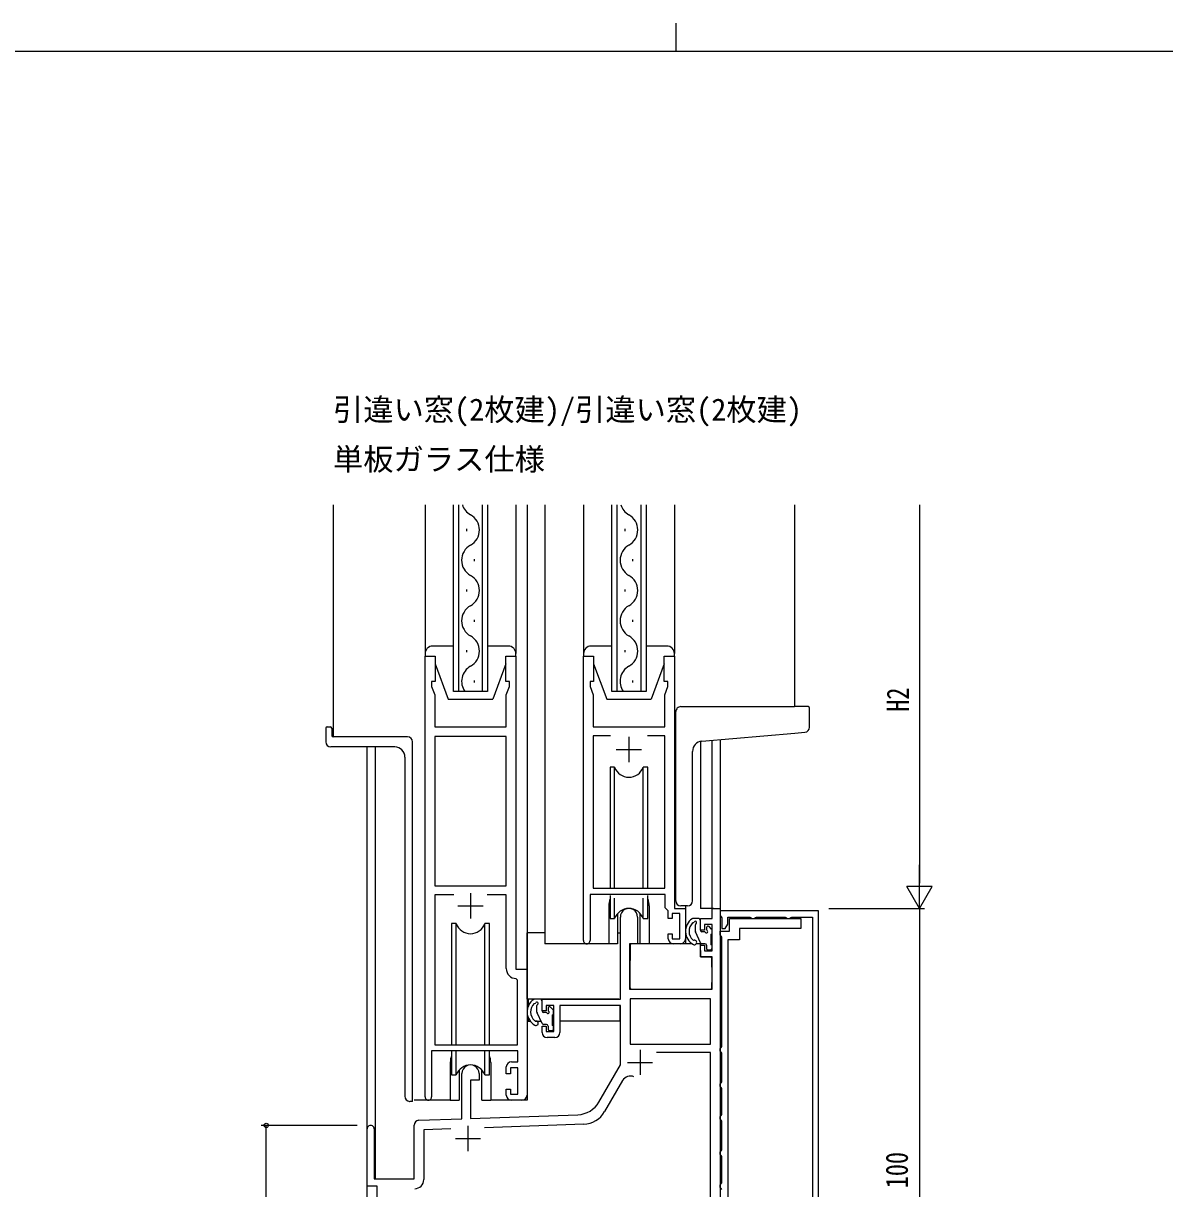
# Model space of a CAD drawing. Units: millimetres, scale not verified. Extents: x -793 to 793, y -564 to 564.
# Drawn here: x -147.1 to 79.1, y 333.3 to 564.2 of the extents above; entities that cross this region are included whole.
import ezdxf
from ezdxf.enums import TextEntityAlignment as Align

# ---------------------------------------------------------------- set-up
doc = ezdxf.new("R2010")
doc.units = ezdxf.units.MM
doc.header["$LTSCALE"] = 4
for name, color, linetype in [('0-1_USER1', 3, 'Continuous'), ('0-2_YKK_11', 7, 'Continuous'), ('0-3_YKK_12', 2, 'Continuous'), ('0-4_YKK_13', 4, 'Continuous'), ('0-6_YKK_D', 6, 'Continuous'), ('0-7_YKK_ZWAK', 7, 'Continuous')]:
    doc.layers.add(name, color=color, linetype=linetype)
doc.styles.add('ＭＳ ゴシック', font='')
doc.styles.get('ＭＳ ゴシック').set_extended_font_data('MS Gothic')

msp = doc.modelspace()

# ---------------------------------------------------------------- linework, layer by layer
at = {"layer": '0-2_YKK_11'}
for p, q in [((-65.588, 422.893), (-65.588, 393.293)), ((-30.772, 422.993), (-34.188, 422.993)), ((-27.088, 422.793), (-27.088, 417.793)), ((-29.588, 420.293), (-24.588, 420.293)), ((-61.774, 391.493), (-65.588, 391.493)), ((-58.488, 391.793), (-58.488, 386.793)), ((-60.988, 389.293), (-55.988, 389.293)), ((-16.888, 381.793), (-18.288, 381.793)), ((-10.916, 370.863), (-26.856, 370.863)), ((-41.786, 363.193), (-43.286, 363.193)), ((-24.886, 360.793), (-24.886, 355.793)), ((-27.386, 358.293), (-22.386, 358.293)), ((-28.354, 354.681), (-31.903, 348.533)), ((-48.288, 350.793), (-50.388, 350.793)), ((-58.986, 345.693), (-58.986, 340.693)), ((-36.059, 346.036), (-55.695, 345.351)), ((-61.486, 343.193), (-56.486, 343.193))]:
    msp.add_line(p, q, dxfattribs=at)
for points in [[(-67.488, 351.443), (-67.488, 438.793), (-65.488, 438.793), (-65.488, 433.793), (-66.188, 433.793), (-66.188, 432.793), (-65.588, 431.145), (-65.588, 424.793), (-51.388, 424.793), (-51.388, 431.145), (-50.788, 432.793), (-50.788, 433.793), (-51.488, 433.793), (-51.488, 438.793), (-49.488, 438.793), (-49.488, 376.793), (-47.288, 376.793), (-47.288, 351.793)], [(-36.088, 382.443), (-36.088, 438.793), (-34.088, 438.793), (-34.088, 433.793), (-34.788, 433.793), (-34.788, 432.793), (-34.188, 431.145), (-34.188, 424.793), (-19.988, 424.793), (-19.988, 431.145), (-19.388, 432.793), (-19.388, 433.793), (-20.088, 433.793), (-20.088, 438.793), (-18.088, 438.793), (-18.088, 388.793), (-15.888, 388.793), (-15.888, 382.793)], [(-30.772, 422.993), (-34.188, 422.993), (-34.188, 392.793), (-19.988, 392.793), (-19.988, 422.993), (-23.404, 422.993)], [(-61.774, 391.493), (-65.588, 391.493), (-65.588, 361.793), (-49.188, 361.793), (-49.188, 374.596), (-49.475, 374.895)], [(-51.388, 376.893), (-51.388, 391.493), (-55.202, 391.493)], [(-19.288, 382.793), (-19.288, 383.793), (-18.488, 383.793), (-18.488, 382.793), (-16.988, 382.793), (-16.988, 387.793), (-18.488, 387.793), (-18.488, 386.793), (-19.288, 386.793), (-19.288, 388.293), (-19.888, 388.893), (-19.888, 391.593), (-34.788, 391.593), (-34.788, 382.443)], [(-25.386, 387.093), (-25.386, 381.793), (-26.986, 381.793), (-26.986, 372.793), (-10.616, 372.793), (-10.616, 379.193), (-12.886, 379.193), (-12.886, 381.493), (-12.086, 381.493), (-12.086, 380.393), (-10.616, 380.393), (-10.616, 385.593), (-12.086, 385.593), (-12.086, 384.493), (-12.886, 384.493), (-12.886, 386.793), (-10.616, 386.793), (-10.616, 388.793), (-8.986, 388.793)], [(-8.986, 388.793), (-8.986, 288.793), (-10.616, 288.793), (-10.616, 297.835), (-10.496, 298.018), (-10.496, 298.568), (-10.616, 298.752), (-10.616, 298.835), (-10.496, 299.018), (-10.496, 299.568), (-10.616, 299.752), (-10.616, 309.293), (-25.136, 309.293)], [(10.514, 289.293), (10.514, 388.293), (-8.986, 388.293), (-8.986, 387.393), (-8.806, 387.118), (-8.686, 386.935), (-8.686, 384.793), (-7.986, 384.793), (-7.486, 385.659), (-7.486, 387.093), (-3.144, 387.093), (-2.961, 386.973), (-2.686, 386.793), (-2.286, 386.793), (-2.011, 386.973), (-1.827, 387.093), (3.856, 387.093), (4.039, 386.973), (4.314, 386.793), (4.714, 386.793), (4.989, 386.973), (5.173, 387.093), (9.314, 387.093), (9.314, 301.593)], [(-44.286, 364.193), (-44.286, 365.493), (-43.486, 365.493), (-43.486, 364.393), (-41.986, 364.393), (-41.986, 369.593), (-43.486, 369.593), (-43.486, 368.493), (-44.286, 368.493), (-44.286, 370.793), (-28.786, 370.793), (-28.786, 387.093)], [(-8.686, 340.952), (-8.686, 346.635), (-8.806, 346.818), (-8.986, 347.093), (-8.986, 347.493), (-8.806, 347.768), (-8.686, 347.952), (-8.686, 353.135), (-8.806, 353.318), (-8.986, 353.593), (-8.986, 353.993), (-8.806, 354.268), (-8.686, 354.452), (-8.686, 360.135), (-8.806, 360.318), (-8.986, 360.593), (-8.986, 360.993), (-8.806, 361.268), (-8.686, 361.452), (-8.686, 383.135), (-8.806, 383.318), (-8.986, 383.593), (-8.986, 384.293), (-7.186, 384.293), (-7.186, 386.793), (7.014, 386.793), (7.014, 384.793), (-5.186, 384.793), (-5.186, 382.593), (-7.486, 382.593)], [(-7.486, 382.593), (-7.486, 296.393)], [(-33.04, 350.425), (-28.786, 357.793), (-28.786, 369.593), (-40.786, 369.593), (-40.786, 364.193)], [(-50.388, 358.393), (-49.088, 358.393), (-49.088, 360.593), (-66.188, 360.593), (-66.188, 351.443)], [(-22.235, 311.223), (-10.916, 311.223), (-10.916, 360.263), (-21.599, 360.263)], [(-68.72, 346.827), (-60.186, 347.125), (-60.186, 356.093)], [(-56.786, 356.093), (-56.786, 354.793), (-58.486, 354.793), (-58.486, 347.184), (-37.195, 347.928)], [(-51.388, 351.793), (-51.388, 352.993), (-50.588, 352.993), (-50.588, 351.993), (-49.088, 351.993), (-49.088, 357.193), (-50.588, 357.193), (-50.588, 355.993), (-51.388, 355.993), (-51.388, 357.393)], [(-78.986, 289.608), (-78.986, 308.293), (-76.986, 308.293), (-76.986, 333.793), (-78.986, 333.793), (-78.986, 345.093)], [(-77.586, 345.093), (-77.586, 335.193), (-69.686, 335.193), (-69.686, 345.828)], [(-62.418, 345.116), (-67.756, 344.93), (-67.756, 335.063)], [(-8.686, 333.135), (-8.806, 333.318), (-8.986, 333.593), (-8.986, 333.993), (-8.806, 334.268), (-8.686, 334.452), (-8.686, 339.635), (-8.806, 339.818), (-8.986, 340.093), (-8.986, 340.493), (-8.806, 340.768), (-8.686, 340.952)]]:
    msp.add_lwpolyline(points, dxfattribs=at)
for points in [[(-65.588, 422.893), (-65.588, 393.293), (-51.388, 393.293), (-51.388, 422.893)], [(-10.916, 370.863), (-26.856, 370.863), (-26.856, 361.893), (-10.916, 361.893)]]:
    msp.add_lwpolyline(points, close=True, dxfattribs=at)
for centre, radius, start, end in [((-27.086, 387.093), 1.7, 359.99999, 180.00001), ((-35.438, 382.443), 0.65, 179.99999, 0.00001), ((-18.288, 382.793), 1, 180.00001, 269.99999), ((-16.888, 382.793), 1, 270.00001, 359.99999), ((-49.388, 376.893), 2, 180, 267.50807), ((-43.286, 364.193), 1, 180.00001, 269.99999), ((-41.786, 364.193), 1, 270.00001, 359.99999), ((-50.388, 357.393), 1, 90.00001, 179.99999), ((-58.486, 356.093), 1.7, 359.99999, 180.00001), ((-26.795, 353.781), 1.8, 67.06293, 150), ((-66.838, 351.443), 0.65, 179.99999, 0.00001), ((-50.388, 351.793), 1, 180.00001, 269.99999), ((-48.288, 351.793), 1, 270.00001, 359.99999), ((-37.37, 352.925), 5, 271.99999, 330), ((-68.686, 345.828), 1, 91.99998, 180), ((-36.233, 351.033), 5, 272, 330), ((-78.286, 345.093), 0.7, 359.99999, 180.00001), ((-69.556, 335.063), 1.8, 270.00001, 359.99999)]:
    msp.add_arc(centre, radius, start, end, dxfattribs=at)
at = {"layer": '0-3_YKK_12'}
for p, q in [((-85.688, 468.793), (-85.688, 422.793)), ((-60.888, 468.793), (-60.888, 431.793)), ((-56.088, 431.793), (-56.088, 468.793)), ((-55.088, 468.793), (-55.088, 431.793)), ((-47.288, 468.793), (-47.288, 350.793)), ((-43.788, 468.793), (-43.788, 381.793)), ((-29.488, 468.793), (-29.488, 431.793)), ((-24.688, 431.793), (-24.688, 468.793)), ((-23.688, 468.793), (-23.688, 431.793)), ((5.712, 468.793), (5.712, 428.793)), ((-59.248, 463.593), (-59.248, 463.993)), ((-27.848, 463.593), (-27.848, 463.993)), ((-57.728, 457.593), (-57.728, 457.993)), ((-26.328, 457.593), (-26.328, 457.993)), ((-59.248, 451.593), (-59.248, 451.993)), ((-27.848, 451.593), (-27.848, 451.993)), ((-57.728, 445.593), (-57.728, 445.993)), ((-26.328, 445.593), (-26.328, 445.993)), ((-59.248, 439.593), (-59.248, 439.993)), ((-27.848, 439.593), (-27.848, 439.993)), ((-57.728, 433.593), (-57.728, 433.993)), ((-26.328, 433.593), (-26.328, 433.993)), ((-78.986, 345.093), (-78.986, 420.793)), ((-77.356, 420.793), (-77.356, 335.193)), ((-12.886, 421.891), (-12.886, 388.793)), ((-10.616, 388.793), (-10.616, 422.102)), ((-8.986, 422.245), (-8.986, 388.493)), ((-31.088, 389.293), (-31.088, 381.793)), ((-23.088, 389.293), (-23.088, 381.793)), ((-15.888, 389.293), (-15.888, 381.793)), ((-10.316, 388.793), (-12.886, 388.793)), ((-31.088, 381.793), (-43.788, 381.793)), ((-15.888, 381.793), (-23.088, 381.793)), ((-62.488, 358.293), (-62.488, 350.793)), ((-54.488, 358.293), (-54.488, 350.793)), ((-62.488, 350.793), (-69.688, 350.793)), ((-47.288, 350.793), (-54.488, 350.793)), ((-78.986, 308.293), (-78.986, 333.793))]:
    msp.add_line(p, q, dxfattribs=at)
for points in [[(-55.088, 431.793), (-61.888, 431.793), (-61.888, 468.793)], [(-23.688, 431.793), (-30.488, 431.793), (-30.488, 468.793)]]:
    msp.add_lwpolyline(points, dxfattribs=at)
for centre, radius, start, end in [((-56.811, 469.793), 3.437, 196.91585, 240.79746), ((-60.165, 463.793), 3.437, 299.20254, 60.79746), ((-25.411, 469.793), 3.437, 196.91585, 240.79746), ((-28.765, 463.793), 3.437, 299.20254, 60.79746), ((-56.811, 457.793), 3.437, 119.20254, 240.79746), ((-25.411, 457.793), 3.437, 119.20254, 240.79746), ((-60.165, 451.793), 3.437, 299.20254, 60.79746), ((-28.765, 451.793), 3.437, 299.20254, 60.79746), ((-56.811, 445.793), 3.437, 119.20254, 240.79746), ((-25.411, 445.793), 3.437, 119.20254, 240.79746), ((-60.165, 439.793), 3.437, 299.20254, 60.79746), ((-28.765, 439.793), 3.437, 299.20254, 60.79746), ((-56.811, 433.793), 3.437, 119.20254, 215.58669), ((-25.411, 433.793), 3.437, 119.20254, 215.58669), ((-27.088, 389.293), 4, 159.63587, 180), ((-27.088, 389.293), 4, 0, 20.36413), ((-58.488, 358.293), 4, 159.63587, 180), ((-58.488, 358.293), 4, 0, 20.36413)]:
    msp.add_arc(centre, radius, start, end, dxfattribs=at)
at = {"layer": '0-4_YKK_13'}
for p, q in [((-67.488, 468.793), (-67.488, 439.293)), ((-49.488, 468.793), (-49.488, 439.293)), ((-36.088, 468.793), (-36.088, 439.293)), ((-18.088, 468.793), (-18.088, 439.293)), ((-61.888, 440.793), (-65.988, 440.793)), ((-50.988, 440.793), (-55.088, 440.793)), ((-51.488, 437.293), (-51.488, 438.793)), ((-30.488, 440.793), (-34.588, 440.793)), ((-19.588, 440.793), (-23.688, 440.793)), ((-20.088, 437.293), (-20.088, 438.793)), ((-65.488, 437.293), (-62.888, 430.293)), ((-51.488, 437.293), (-54.088, 430.293)), ((-34.088, 437.293), (-31.488, 430.293)), ((-20.088, 437.293), (-22.688, 430.293)), ((-62.888, 430.293), (-54.088, 430.293)), ((-31.488, 430.293), (-22.688, 430.293)), ((-17.788, 390.285), (-17.788, 427.807)), ((-16.788, 428.793), (5.712, 428.793)), ((8.412, 428.793), (5.712, 428.793)), ((8.712, 424.71), (8.712, 428.493)), ((-87.188, 424.493), (-87.188, 421.793)), ((-86.888, 424.793), (-86.288, 424.793)), ((-85.988, 424.493), (-85.988, 423.093)), ((-70.99, 422.793), (-85.688, 422.793)), ((-12.662, 421.923), (5.799, 423.539)), ((5.799, 423.539), (7.799, 423.713)), ((-73.487, 420.793), (-86.188, 420.793)), ((-69.99, 350.518), (-69.99, 421.793)), ((-71.487, 418.793), (-71.487, 351.566)), ((-14.488, 390.293), (-14.488, 419.931)), ((-29.916, 416.793), (-30.838, 416.793)), ((-30.838, 416.793), (-30.838, 392.793)), ((-29.916, 392.793), (-29.916, 416.793)), ((-23.338, 416.793), (-24.259, 416.793)), ((-24.259, 392.793), (-24.259, 416.793)), ((-23.338, 392.793), (-23.338, 416.793)), ((-30.838, 391.343), (-30.838, 386.793)), ((-29.916, 386.793), (-29.916, 390.863)), ((-24.259, 386.793), (-24.259, 390.863)), ((-23.338, 386.793), (-23.338, 391.343)), ((-15.488, 389.293), (-16.788, 389.293)), ((-61.316, 385.793), (-62.238, 385.793)), ((-62.238, 385.793), (-62.238, 361.793)), ((-61.316, 361.793), (-61.316, 385.793)), ((-54.738, 385.793), (-55.659, 385.793)), ((-55.659, 361.793), (-55.659, 385.793)), ((-54.738, 361.793), (-54.738, 385.793)), ((-30.838, 386.793), (-29.916, 386.793)), ((-24.259, 386.793), (-23.338, 386.793)), ((-14.476, 385.934), (-14.383, 385.993)), ((-13.216, 386.793), (-14.474, 386.793)), ((-12.916, 384.493), (-12.916, 386.493)), ((-47.283, 370.793), (-47.283, 383.993)), ((-43.788, 383.993), (-47.283, 383.993)), ((-29.338, 383.993), (-28.788, 383.993)), ((-13.916, 384.259), (-13.916, 385.543)), ((-12.896, 381.968), (-13.888, 384.134)), ((-12.177, 384.193), (-12.616, 384.193)), ((-11.716, 384.993), (-11.716, 384.654)), ((-10.703, 384.706), (-11.203, 385.206)), ((-10.816, 381.593), (-10.816, 383.693)), ((-10.616, 383.893), (-10.616, 384.493)), ((-26.861, 381.496), (-26.916, 375.293)), ((-14.557, 381.793), (-26.561, 381.793)), ((-23.086, 381.793), (-24.836, 381.793)), ((-12.984, 381.793), (-13.732, 381.793)), ((-12.016, 381.793), (-12.623, 381.793)), ((-11.716, 381.493), (-11.716, 380.893)), ((-10.616, 380.893), (-10.616, 381.393)), ((-26.881, 379.293), (-26.986, 379.293)), ((-11.416, 380.593), (-10.916, 380.593)), ((-10.616, 375.293), (-10.647, 378.896)), ((-26.986, 374.363), (-26.907, 374.285)), ((-26.916, 375.293), (-26.896, 373.091)), ((-10.635, 373.091), (-10.616, 375.293)), ((-26.596, 372.793), (-10.935, 372.793)), ((-29.088, 370.793), (-47.283, 370.793)), ((-47.083, 370.793), (-47.083, 369.338)), ((-45.876, 369.934), (-45.783, 369.993)), ((-44.616, 370.793), (-45.874, 370.793)), ((-45.316, 368.259), (-45.316, 369.543)), ((-44.316, 368.493), (-44.316, 370.493)), ((-28.883, 369.513), (-28.883, 366.493)), ((-47.083, 367.222), (-47.083, 366.493)), ((-44.296, 365.968), (-45.288, 368.134)), ((-43.577, 368.193), (-44.016, 368.193)), ((-43.116, 368.993), (-43.116, 368.654)), ((-42.103, 368.706), (-42.603, 369.206)), ((-42.216, 365.593), (-42.216, 367.693)), ((-42.016, 367.893), (-42.016, 368.493)), ((-47.083, 366.493), (-46.687, 366.493)), ((-45.67, 366.493), (-45.532, 366.493)), ((-45.479, 366.493), (-44.536, 366.493)), ((-43.416, 365.793), (-44.023, 365.793)), ((-43.116, 365.493), (-43.116, 364.893)), ((-42.218, 366.493), (-41.988, 366.493)), ((-42.016, 364.893), (-42.016, 365.393)), ((-28.883, 366.493), (-40.788, 366.493)), ((-42.816, 364.593), (-42.316, 364.593)), ((-62.238, 360.593), (-62.238, 355.793)), ((-61.316, 355.793), (-61.316, 360.593)), ((-55.659, 355.793), (-55.659, 360.593)), ((-54.738, 355.793), (-54.738, 360.593)), ((-62.238, 355.793), (-61.316, 355.793)), ((-60.738, 356.778), (-60.738, 350.793)), ((-56.238, 350.793), (-56.238, 356.778)), ((-55.659, 355.793), (-54.738, 355.793)), ((-70.575, 350.57), (-70.487, 350.562)), ((-69.99, 350.518), (-70.487, 350.562)), ((-62.488, 350.793), (-60.738, 350.793)), ((-56.238, 350.793), (-54.488, 350.793))]:
    msp.add_line(p, q, dxfattribs=at)
for points in [[(-67.488, 439.293), (-67.488, 438.793), (-65.488, 438.793), (-65.488, 437.293)], [(-51.488, 438.793), (-49.488, 438.793), (-49.488, 439.293)], [(-36.088, 439.293), (-36.088, 438.793), (-34.088, 438.793), (-34.088, 437.293)], [(-20.088, 438.793), (-18.088, 438.793), (-18.088, 439.293)], [(-29.338, 387.778), (-29.338, 381.793), (-31.088, 381.793)], [(-23.088, 381.793), (-24.838, 381.793), (-24.838, 387.778)], [(-12.984, 381.793), (-12.916, 379.193), (-10.947, 379.193)]]:
    msp.add_lwpolyline(points, dxfattribs=at)
for centre, radius, start, end in [((-65.988, 439.293), 1.5, 90, 180), ((-50.988, 439.293), 1.5, 0, 90), ((-34.588, 439.293), 1.5, 90, 180), ((-19.588, 439.293), 1.5, 0, 90), ((-16.788, 427.793), 1, 135.573, 180), ((-16.788, 427.793), 1, 90, 135.573), ((-16.788, 427.793), 1, 90, 135.573), ((8.412, 428.493), 0.3, 0, 90), ((-86.888, 424.493), 0.3, 90, 180), ((-86.288, 424.493), 0.3, 0, 90), ((-85.688, 423.093), 0.3, 180, 270), ((-70.99, 421.793), 1, 0, 90), ((7.712, 424.71), 1, 275, 0), ((-86.188, 421.793), 1, 180, 270), ((-73.487, 418.793), 2, 0, 90), ((-12.488, 419.931), 2, 95, 180), ((-27.088, 417.793), 3, 199.4715, 340.5285), ((-16.788, 390.293), 1, 180, 270), ((-15.488, 390.293), 1, 270, 0), ((-27.088, 385.793), 3, 19.47123, 160.52877), ((-58.488, 386.793), 3, 199.4715, 340.5285), ((-12.873, 384.28), 3.003, 124.02615, 241.13309), ((-12.873, 384.28), 2.303, 134.1018, 228.18694), ((-14.488, 386.699), 0.0956, 81.16458, 132.86157), ((-14.383, 386.293), 0.3, 270, 328.21528), ((-13.916, 386.004), 0.25, 303.05573, 148.21528), ((-13.616, 385.543), 0.3, 123.05573, 180), ((-13.216, 386.493), 0.3, 0, 90), ((-13.616, 384.259), 0.3, 180, 204.62356), ((-12.616, 384.493), 0.3, 180, 270), ((-12.177, 383.893), 0.3, 33.05573, 90), ((-11.716, 384.193), 0.25, 213.05573, 56.94427), ((-11.416, 384.993), 0.3, 45, 180), ((-11.416, 384.654), 0.3, 180, 236.94427), ((-10.816, 383.893), 0.2, 270, 0), ((-10.916, 384.493), 0.3, 0, 45), ((-26.561, 381.493), 0.3, 90, 179.5), ((-14.208, 382.787), 0.3, 228.18694, 277.88598), ((-14.105, 382.044), 0.45, 241.13309, 97.88598), ((-12.623, 382.093), 0.3, 204.62356, 270), ((-12.016, 381.493), 0.3, 0, 90), ((-10.816, 381.393), 0.2, 0, 90), ((-11.416, 380.893), 0.3, 180, 270), ((-10.947, 378.893), 0.3, 0.5, 90), ((-10.916, 380.893), 0.3, 270, 0), ((-26.596, 373.093), 0.3, 180.5, 270), ((-10.935, 373.093), 0.3, 270, 359.5), ((-44.273, 368.28), 3.003, 124.02615, 241.13309), ((-44.273, 368.28), 2.303, 134.1018, 228.18694), ((-45.888, 370.699), 0.0956, 81.16458, 132.86157), ((-45.783, 370.293), 0.3, 270, 328.21528), ((-45.316, 370.004), 0.25, 303.05573, 148.21528), ((-45.016, 369.543), 0.3, 123.05573, 180), ((-44.616, 370.493), 0.3, 0, 90), ((-45.016, 368.259), 0.3, 180, 204.62356), ((-44.016, 368.493), 0.3, 180, 270), ((-43.577, 367.893), 0.3, 33.05573, 90), ((-43.116, 368.193), 0.25, 213.05573, 56.94427), ((-42.816, 368.993), 0.3, 45, 180), ((-42.816, 368.654), 0.3, 180, 236.94427), ((-42.216, 367.893), 0.2, 270, 0), ((-42.316, 368.493), 0.3, 0, 45), ((-45.608, 366.787), 0.3, 228.18694, 277.88598), ((-45.505, 366.044), 0.45, 241.13309, 97.88598), ((-44.023, 366.093), 0.3, 204.62356, 270), ((-43.416, 365.493), 0.3, 0, 90), ((-42.816, 364.893), 0.3, 180, 270), ((-42.316, 364.893), 0.3, 270, 0), ((-42.216, 365.393), 0.2, 0, 90), ((-58.488, 354.793), 3, 19.47123, 160.52877), ((-70.487, 351.566), 1, 180, 265)]:
    msp.add_arc(centre, radius, start, end, dxfattribs=at)
at = {"layer": '0-6_YKK_D'}
for p, q in [((30.514, 468.793), (30.514, 393.793)), ((30.514, 388.793), (30.514, 397.454)), ((30.514, 388.793), (28.014, 393.123)), ((33.014, 393.123), (28.014, 393.123)), ((30.514, 388.793), (33.014, 393.123)), ((12.514, 388.793), (31.514, 388.793)), ((12.514, 388.793), (31.514, 388.793)), ((30.514, 388.793), (30.514, 288.793)), ((-80.986, 345.793), (-99.986, 345.793)), ((-98.986, 288.793), (-98.986, 345.793))]:
    msp.add_line(p, q, dxfattribs=at)
msp.add_circle((-98.986, 345.793), 0.425, dxfattribs=at)
at = {"layer": '0-7_YKK_ZWAK'}
for p, q in [((-17.772, 564.2), (-17.772, 558.6)), ((752.2, 558.6), (-787.8, 558.6))]:
    msp.add_line(p, q, dxfattribs=at)

# ---------------------------------------------------------------- texts
at = {"layer": '0-1_USER1', "style": 'ＭＳ ゴシック'}
for s, p in [('引違い窓(2枚建)/引違い窓(2枚建)', (-85.741, 484.14)), ('単板ガラス仕様', (-85.741, 474.294))]:
    msp.add_text(s, height=4.399, dxfattribs=at).set_placement(p, align=Align.BOTTOM_LEFT)
at = {"layer": '0-6_YKK_D', "style": 'ＭＳ ゴシック', "width": 0.8}
for s, p in [('H2', (29.714, 427.773)), ('100', (29.514, 333.353))]:
    msp.add_text(s, height=4.399, rotation=90, dxfattribs=at).set_placement(p, align=Align.BOTTOM_LEFT)

doc.saveas('drawing.dxf')
